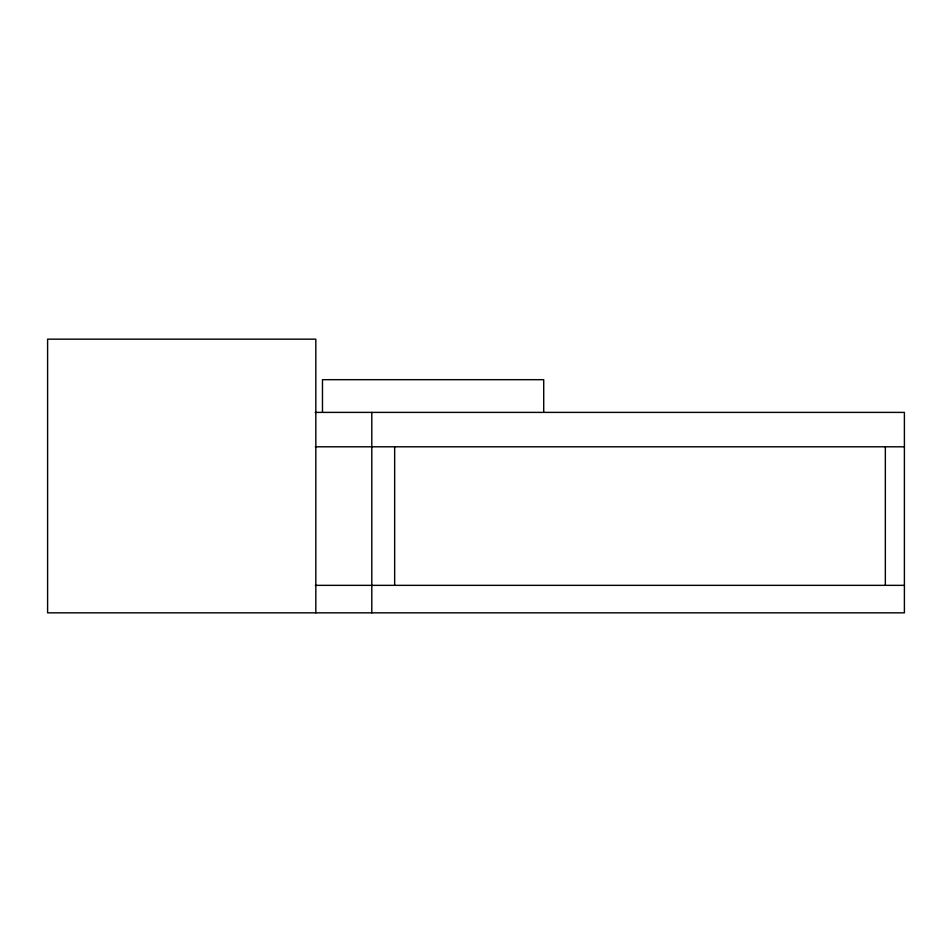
<?xml version="1.0" encoding="UTF-8"?>
<svg xmlns="http://www.w3.org/2000/svg" width="952" height="952" viewBox="0 0 952 952"><rect width="100%" height="100%" fill="white"/><g stroke="black" fill="none" stroke-linecap="round" stroke-linejoin="round"><path stroke-width="1.43" d="M315.207 412.394L904.4 412.394L904.4 612.838L47.6 612.838L47.6 339.162L315.826 339.162L315.826 612.838M315.35 446.797L904.4 446.797M315.35 585.349L904.4 585.349M885.336 446.797L885.336 585.349M543.711 412.359L543.711 379.681L322.478 379.681L322.478 412.359M394.663 446.797L394.663 585.349M371.792 412.394L371.792 612.838"/></g></svg>
